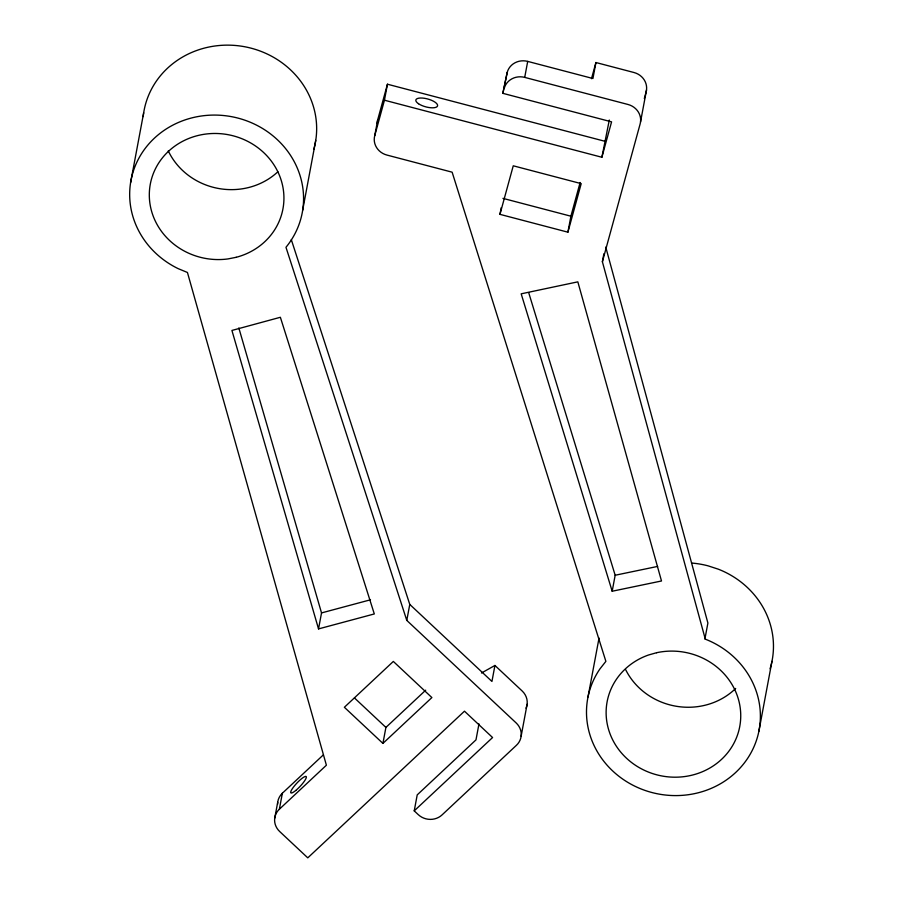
<?xml version="1.0" encoding="UTF-8"?>
<svg xmlns="http://www.w3.org/2000/svg" width="903" height="903" viewBox="0 0 903 903"><rect width="100%" height="100%" fill="white"/><g stroke="black" fill="none" stroke-linecap="round" stroke-linejoin="round"><path stroke-width="1.35" d="M130.585 182.733L143.679 112.796M302.652 210.32L315.745 140.383M603.881 253.754L602.391 261.746L705.299 639.143A87.139 81.236 10.6 0 1 752.176 750.551A87.139 81.236 10.6 0 1 631.682 784.572A87.139 81.236 10.6 0 1 599.942 668.897L605.879 661.357L452.132 172.18L386.902 155.056A16.864 15.723 10.6 0 1 374.756 135.608L377.747 119.625L387.443 84.216L604.875 141.274M374.756 135.608L384.452 100.21L387.443 84.216M274.715 818.242L277.706 802.259M279.377 809.212L326.389 765.213L187.44 272.48L178.105 268.609A87.139 81.236 10.6 0 1 141.24 154.153A87.139 81.236 10.6 0 1 264.602 129.761A87.139 81.236 10.6 0 1 285.969 247.287L406.779 620.395L516.177 722.964A16.864 15.723 10.6 0 1 516.471 745.257L442.041 814.924A16.864 15.723 10.6 0 1 418.247 814.63L414.229 810.86L492.575 737.537L464.469 711.18L307.776 857.85L279.67 831.505A16.864 15.723 10.6 0 1 279.377 809.212L282.368 793.229L323.251 754.964M318.533 628.906L231.924 330.442L280.37 317.28L374.305 613.95L318.533 628.906L321.524 612.923L238.832 327.958M384.452 100.21L601.883 157.257L611.579 121.86L502.858 93.336L507.238 72.285A16.864 15.723 10.6 0 1 527.702 61.393L592.932 78.516L595.924 62.521L633.974 72.511A16.864 15.723 10.6 0 1 646.119 91.959L644.313 98.562M502.858 93.336L507.238 72.285M382.917 743.406L431.882 697.567L393.336 661.436L344.37 707.275L382.917 743.406L385.908 727.423L425.697 690.185M406.779 620.395L409.77 604.412L291.308 239.634M504.246 88.28A16.864 15.723 10.6 0 1 524.711 77.387L527.702 61.393M499.957 214.35L513.254 165.802L581.205 183.636L567.908 232.184L499.957 214.35L501.21 207.69M414.229 810.86L417.22 794.877L475.983 739.873L478.974 723.89M567.908 232.184L570.899 216.201L580.132 182.485M526.031 708.212A16.864 15.723 10.6 0 0 522.16 690.987L494.934 665.455L491.943 681.449L409.77 604.412M601.883 157.257L609.299 120.043M521.133 736.227L527.115 704.25M640.543 121.916L646.525 89.939M588 697.003L599.039 638.037M612.178 591.239L521.178 293.825L577.83 281.849L661.504 580.979L612.178 591.239L615.169 575.245L528.695 292.64M704.904 639.019L707.896 623.036L605.755 247.117M758.87 731.295L771.963 661.346M591.488 78.708L595.924 62.521M602.391 261.746L640.137 123.937A16.864 15.723 10.6 0 0 627.991 104.477L524.711 77.387M481.468 673.017L494.934 665.455M321.524 612.923L370.49 599.795M615.169 575.245L657.644 566.418M502.948 198.367L570.899 216.201M354.461 697.94L385.908 727.423M770.056 668.773A87.139 81.236 10.6 0 0 718.393 569.206L707.997 565.82A87.139 81.236 10.6 0 0 691.833 563.066M735.674 688.447A67.465 62.894 10.6 0 1 625.666 669.699M377.228 123.7A16.864 15.723 10.6 0 1 377.747 119.625M143.182 116.589A87.139 81.236 10.6 0 1 244.95 46.787A87.139 81.236 10.6 0 1 313.849 149.108M277.887 171.751A67.465 62.894 10.6 0 1 168.263 150.869M277.593 804.313A16.864 15.723 10.6 0 1 282.368 793.229M656.583 652.722L648.546 654.991A67.465 62.894 10.6 0 0 629.549 760.902A67.465 62.894 10.6 0 0 738.993 729.985A67.465 62.894 10.6 0 0 656.583 652.722M236.191 257.299L227.962 258.924A67.465 62.894 10.6 0 1 152.562 175.633A67.465 62.894 10.6 0 1 264.624 153.476A67.465 62.894 10.6 0 1 236.191 257.299M418.495 103.721A11.242 4.052 15.3 0 0 437.018 106.701A11.242 4.052 15.3 0 0 424.624 98.314A11.242 4.052 15.3 0 0 418.495 103.721M295.755 790.475A11.242 2.303 -46.8 0 0 306.264 776.603A11.242 2.303 -46.8 0 0 293.498 787.077A11.242 2.303 -46.8 0 0 295.755 790.475"/></g></svg>
